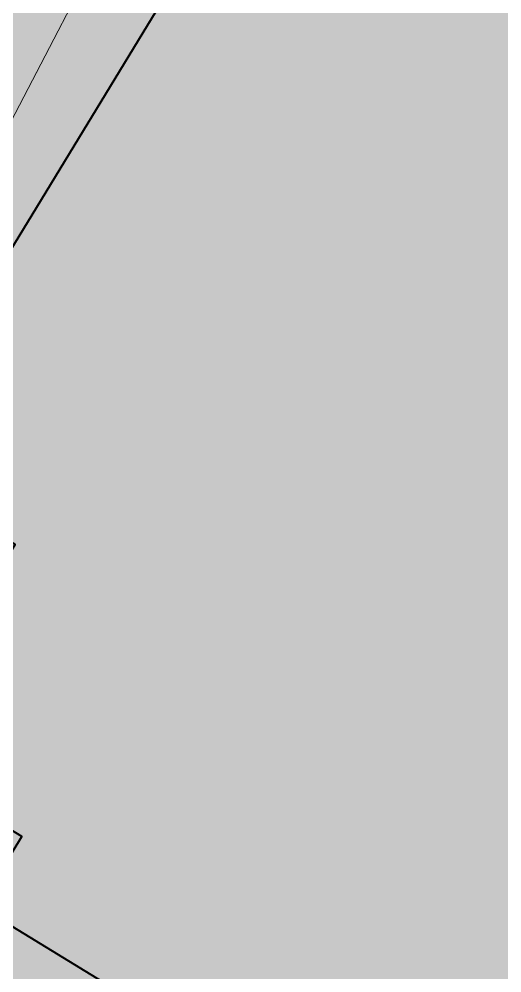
# Model space of a CAD drawing. Header units: metres. Extents: x 478603 to 489313, y 4282657 to 4289463.
# Drawn here: x 479333.6 to 479363, y 4286722.1 to 4286780.3 of the extents above; entities that cross this region are included whole.
import ezdxf

# ---------------------------------------------------------------- set-up
doc = ezdxf.new("R2010")
doc.units = ezdxf.units.M
for name, color, linetype, lineweight in [('PARSEL_ALAN', 254, 'Continuous', 0), ('PARSEL_SERA_ALAN', 9, 'Continuous', 40), ('SNR_YAPIYAK', 18, 'Continuous', 0)]:
    doc.layers.add(name, color=color, linetype=linetype, lineweight=lineweight)

msp = doc.modelspace()

# ---------------------------------------------------------------- hatches: boundary and pattern name
at = {"layer": 'PARSEL_ALAN'}
msp.add_hatch(color=256, dxfattribs=at).paths.add_polyline_path([(479381.705, 4286670.344), (479369.267, 4286678.929), (479344.745, 4286695.701), (479337.369, 4286701.671), (479328.363, 4286712.616), (479323.936, 4286720.979), (479322.243, 4286725.401), (479319.95, 4286734.581), (479319.162, 4286744.011), (479320.029, 4286755.106), (479321.652, 4286760.756), (479324.426, 4286768.243), (479415.351, 4286942.681), (479420.15, 4286942.777), (479434.581, 4286911.964), (479446.524, 4286896.787), (479489.321, 4286847.102)])
at = {"layer": 'PARSEL_SERA_ALAN'}
msp.add_hatch(color=256, dxfattribs=at).paths.add_polyline_path([(479380.739, 4286678.372), (479364.34, 4286688.357), (479366.94, 4286692.628), (479342.34, 4286707.605), (479344.94, 4286711.875), (479336.741, 4286716.868), (479339.341, 4286721.138), (479331.141, 4286726.131), (479333.741, 4286730.401), (479325.541, 4286735.394), (479333.342, 4286748.206), (479325.142, 4286753.198), (479379.745, 4286842.884), (479371.545, 4286847.876), (479415.748, 4286920.478), (479423.948, 4286915.486), (479421.348, 4286911.215), (479429.548, 4286906.223), (479426.947, 4286901.952), (479435.147, 4286896.96), (479443.347, 4286891.968), (479440.747, 4286887.697), (479448.947, 4286882.705), (479446.347, 4286878.434), (479462.746, 4286868.449), (479460.146, 4286864.179), (479468.346, 4286859.186), (479476.546, 4286854.194), (479473.945, 4286849.923), (479482.145, 4286844.931)])

# ---------------------------------------------------------------- linework, layer by layer
msp.add_polyline3d([(479339.341, 4286721.138, 0), (479331.141, 4286726.131, 0), (479333.741, 4286730.401, 0), (479325.541, 4286735.394, 0), (479333.342, 4286748.206, 0), (479325.142, 4286753.198, 0), (479379.745, 4286842.884, 0), (479371.545, 4286847.876, 0), (479415.748, 4286920.478, 0)], dxfattribs=at)
msp.add_polyline3d([(479339.341, 4286721.138, 0), (479331.141, 4286726.131, 0), (479333.741, 4286730.401, 0), (479325.541, 4286735.394, 0), (479333.342, 4286748.206, 0), (479325.142, 4286753.198, 0), (479379.745, 4286842.884, 0), (479371.545, 4286847.876, 0), (479415.748, 4286920.478, 0)], dxfattribs=at)
at = {"layer": 'SNR_YAPIYAK'}
msp.add_line((479329.005, 4286766.211, 927.781), (479417.663, 4286936.298, 927.781), dxfattribs=at)

doc.saveas('drawing.dxf')
